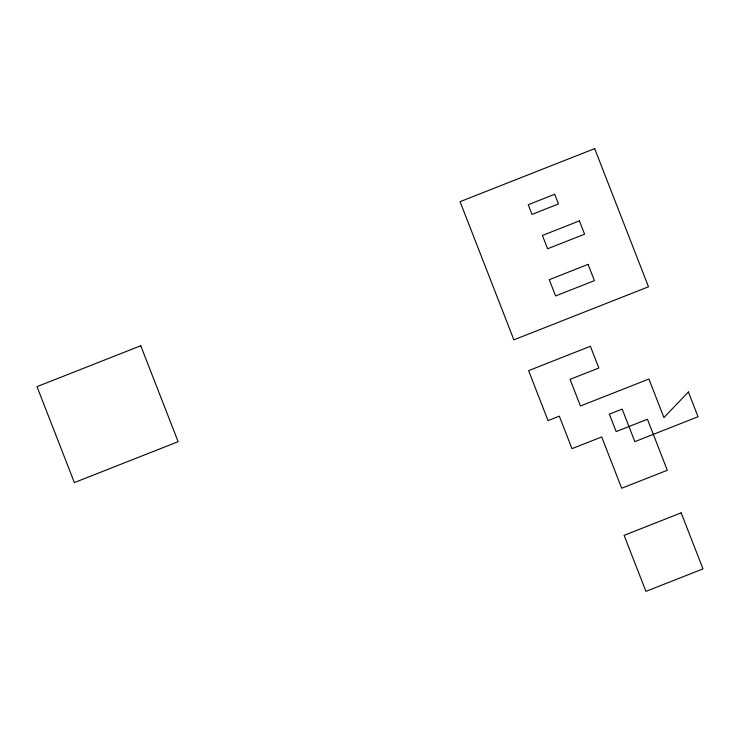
<?xml version="1.0" encoding="UTF-8"?>
<svg xmlns="http://www.w3.org/2000/svg" width="740" height="740" viewBox="0 0 740 740"><rect width="100%" height="100%" fill="white"/><g stroke="black" fill="none" stroke-linecap="round" stroke-linejoin="round"><path stroke-width="1.11" d="M688.394 391.96L663.919 417.564L648.906 379.019L580.438 406.001L570.059 379.352L598.845 368.002L590.39 346.283L528.591 370.638L548.044 420.588L559.311 416.148L571.974 448.653L601.703 436.933L621.692 488.243L667.304 470.27L647.435 419.266L616.152 431.596L609.362 414.15L622.173 409.1L634.855 441.641L698.042 416.74L688.394 391.96M594.673 148.62L460.058 201.669L513.884 339.836L648.499 286.787L594.673 148.62M140.767 345.746L37 386.641L74.37 482.582L178.137 441.688L140.767 345.746M554.676 194.287L528.221 204.712L531.995 214.387L558.441 203.963L554.676 194.287M579.402 220.881L542.411 235.459L547.6 248.77L584.591 234.192L579.402 220.881M588.096 264.374L549.265 279.674L555.592 295.935L594.433 280.636L588.096 264.374M681.17 512.857L624.098 535.344L645.928 591.38L703 568.894L681.17 512.857"/></g></svg>
